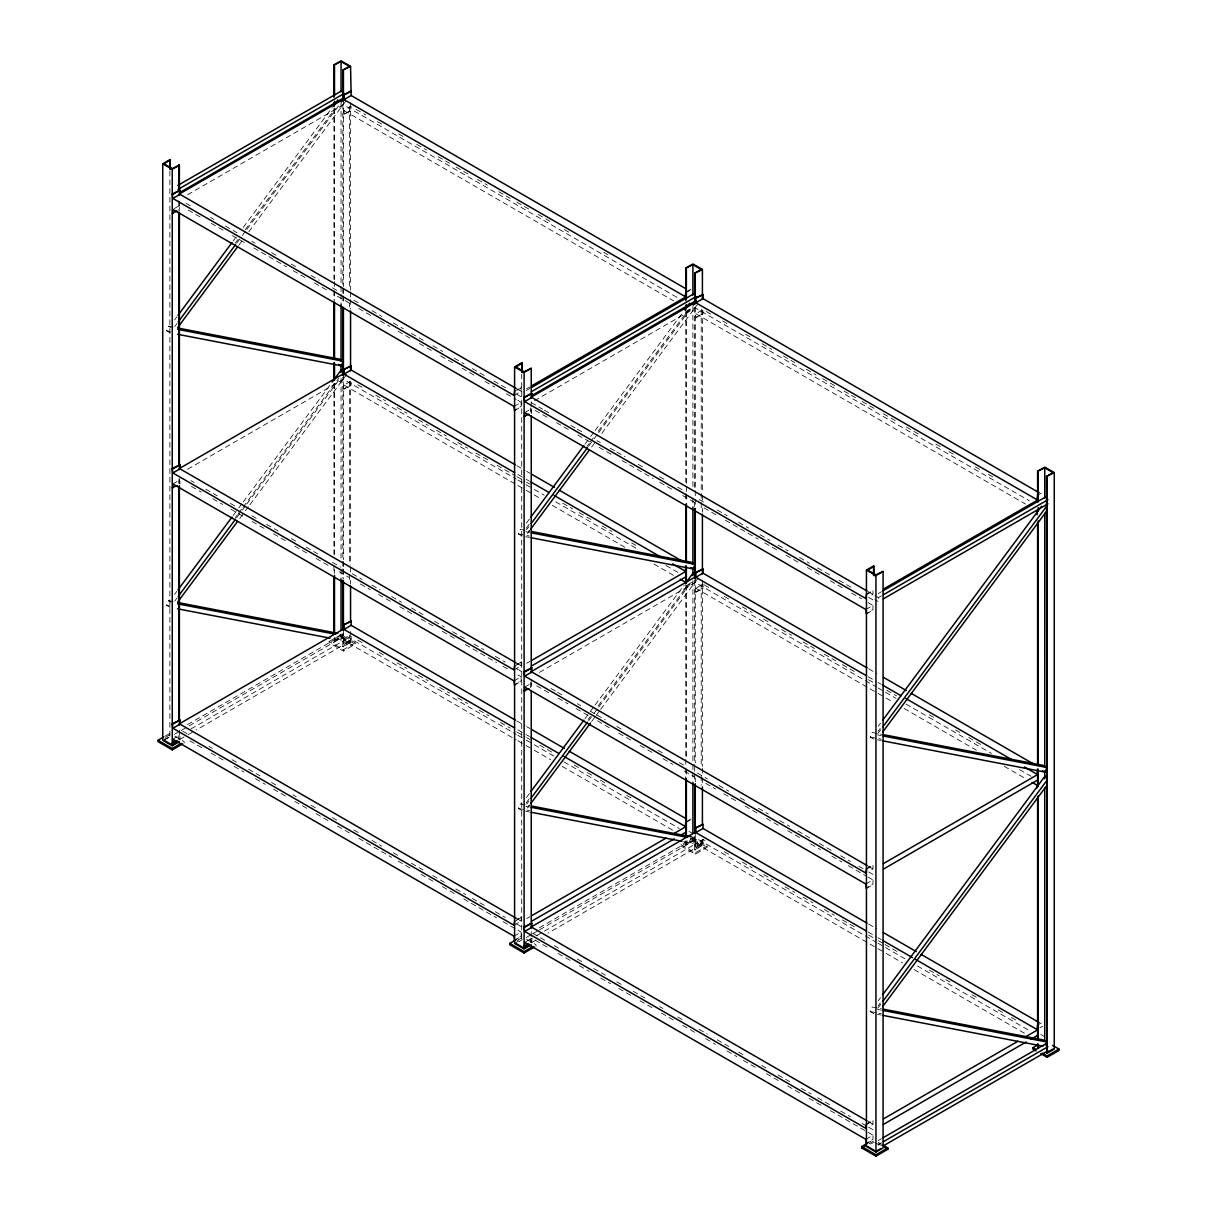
<?xml version="1.0" encoding="UTF-8"?>
<svg xmlns="http://www.w3.org/2000/svg" width="1217" height="1217" viewBox="0 0 1217 1217"><rect width="100%" height="100%" fill="white"/><g stroke="black" fill="none" stroke-linecap="round" stroke-linejoin="round"><path stroke-width="0.75" stroke-dasharray="5 3.75" d="M170.076 332.834L166.516 330.781L168.494 326.217L175.933 327.647M170.076 607.359L166.516 605.29L168.494 600.726L175.933 602.156M334.508 637.997L334.508 641.785L333.914 637.647L337.687 638.24L339.665 633.677M333.808 638.864L341.247 640.294L343.224 635.73L340.851 634.361M521.926 535.982L518.366 533.913L520.344 529.349L529.638 531.144M521.926 810.492L518.366 808.438L520.344 803.859L529.638 805.654M690.845 838.33L689.522 841.373L693.097 843.442L695.074 838.863L692.701 837.494M873.776 739.115L870.201 737.061L872.178 732.482L881.488 734.277M873.776 1013.624L870.201 1011.57L872.178 1007.007L881.488 1008.787M174.579 319.919L176.83 316.892M233.147 241.042L235.398 238M243.278 227.381L332.241 107.537M235.124 243.324L238.502 238.775M245.256 229.663L335.344 108.298M174.776 326.536L177.028 323.494M236.706 243.096L241.209 237.026M242.335 235.505L245.712 230.956M246.838 229.435L340.304 103.521M238.684 245.378L242.061 240.829M248.816 231.732L346.799 99.748M174.579 594.428L176.83 591.401M233.147 515.552L237.65 509.482M238.775 507.961L242.153 503.412M243.278 501.891L329.99 385.089M235.124 517.833L237.376 514.791M238.502 513.285L241.879 508.736M243.004 507.215L338.722 378.259M174.776 601.046L177.028 598.003M236.706 517.605L241.209 511.536M242.335 510.029L245.712 505.466M246.838 503.96L340.304 378.046M239.81 518.381L244.313 512.311M245.438 510.79L248.816 506.242M249.941 504.72L346.799 374.258M526.429 523.051L529.806 518.503M584.981 444.175L589.5 438.105M590.625 436.584L594.002 432.035M595.128 430.514L681.839 313.712M526.155 528.376L529.532 523.827M586.974 446.456L589.226 443.429M590.351 441.908L593.729 437.359M598.232 431.29L688.32 309.924M526.626 529.669L528.878 526.642M588.556 446.228L593.059 440.158M594.185 438.652L597.562 434.089M598.688 432.583L692.154 306.669M527.478 533.472L529.73 530.429M591.66 447.004L595.037 442.44M601.791 433.343L697.508 304.402M526.429 797.576L529.806 793.028M584.981 718.684L589.5 712.614M590.625 711.093L594.002 706.545M595.128 705.039L684.091 585.179M526.155 802.885L529.532 798.337M588.1 719.46L590.351 716.417M598.232 705.799L688.32 584.434M526.626 804.178L528.878 801.151M588.556 720.738L593.059 714.683M594.185 713.162L597.562 708.613M598.688 707.092L689.902 584.206M527.478 807.982L529.73 804.954M591.66 721.514L595.037 716.965M596.163 715.444L599.54 710.895M600.666 709.374L698.634 577.39M878.278 726.199L880.53 723.157M878.005 731.508L880.256 728.481M880.712 729.774L877.335 734.323L879.313 736.604M878.278 1000.709L880.53 997.681M878.005 1006.033L880.256 1002.991M880.712 1004.284L877.335 1008.832L879.313 1011.114M187.585 194.735L343.422 104.768L679.177 298.621M174.274 208.609L179.979 205.308L179.386 209.081M344.015 114.717L344.015 110.61L351.15 106.487L351.15 110.61L343.422 114.383L351.15 110.61M187.585 469.26L343.422 379.278L516.236 479.057M172.86 483.94L179.979 479.817M351.15 382.366L351.15 385.12L343.422 388.892L344.015 385.12L349.72 381.819M344.015 389.242L351.15 385.12M514 391.296L521.728 387.523L514.593 391.631M686.601 291.639L690.876 289.174M685.764 292.81L690.039 290.346M514 395.403L521.135 391.296L521.135 387.173M526.642 388.786L529.927 386.9M526.322 390.49L529.623 388.588M514 406.387L521.135 402.264L521.135 406.387L514 410.509M514.593 410.844L521.135 406.387M685.764 312.024L692.306 307.566M534.522 400.728L695.272 307.916L1029.384 500.811M524.694 412.563L530.399 409.277M703 311.004L703 313.743L695.272 317.515L695.865 313.743L701.57 310.441M695.865 317.865L703 313.743M165.421 735.981L169.878 733.41M329.168 641.45L341.049 634.589L355.318 642.819L355.318 644.189L343.422 651.049L329.168 642.819L329.168 641.45L343.422 649.68L355.318 642.819M165.421 737.35L169.878 734.779M187.585 724.556L343.422 634.589L516.236 734.353M164.173 739.449L170.471 736.498L163.93 740.271M333.914 641.45L341.049 637.328L350.557 642.819L350.557 631.44M174.472 734.323L179.416 731.463M181.059 730.519L187.646 726.716M189.289 725.773L342.357 637.404L345.917 639.457L345.917 643.58L342.357 641.511L342.357 637.404M172.86 739.236L179.979 735.129M190.932 728.937L351.15 636.293L351.15 640.416L196.15 730.048M350.557 640.066L343.422 644.189L344.015 640.416L516.236 739.845M179.69 739.54L186.277 735.737M187.92 734.794L194.507 730.991M342.829 633.312L342.829 646.592L349.37 642.819L349.37 635.228M342.829 646.592L350.557 642.819M516.86 664.163L521.728 662.033L514.593 666.14M514 669.928L521.135 665.805L521.135 661.683M526.642 663.311L529.927 661.409M514 680.896L521.135 676.789L521.135 680.896L514 685.019M514.593 685.369L521.135 680.896M539.435 672.393L695.272 582.426L876.316 686.951M524.694 687.073L531.829 682.965L531.236 686.738M703 584.145L703 588.252L695.272 592.025L695.865 588.252L703 584.145L709.557 587.933M695.865 592.375L703 588.252M865.85 594.428L872.985 590.306L872.985 594.428L868.695 596.893M1037.021 495.608L1042.726 492.307M866.443 594.778L873.578 590.656M878.172 593.622L881.458 591.721M878.172 597.745L881.458 595.843M865.85 609.519L872.985 605.412L872.985 609.519L865.85 613.642M866.443 613.992L873.578 609.869M516.86 919.459L521.728 917.329L514.593 921.452M686.601 821.46L690.876 818.98M685.764 822.616L690.039 820.152M514 925.224L521.135 921.102L521.135 916.979M526.642 918.607L529.927 916.705M514 936.192L521.135 932.085L521.135 936.192L514 940.315M514.593 940.665L521.135 936.192M692.306 837.372L707.153 845.952L707.153 847.321L695.272 854.197L681.003 845.952L681.003 844.583L692.899 837.722M517.271 940.482L521.728 937.911M539.435 927.689L695.272 837.722L876.316 942.247M514.593 943.403L521.728 939.281L521.728 374.182M685.764 840.795L685.764 844.583L692.899 840.46L702.407 845.952L702.407 839.715M519.05 941.517L522.321 939.63M685.764 844.583L692.899 841.145L701.22 845.952L701.22 838.376M526.322 937.455L531.266 934.61M532.909 933.652L537.853 930.807M539.496 929.849L694.207 840.536L697.767 842.59L697.767 846.713L548 933.18M524.694 942.369L531.829 938.261L531.829 942.369M702.407 843.214L695.272 847.321L695.865 843.548L703 839.441L707.914 842.27M527.965 940.619L534.826 936.664M536.195 935.873L543.056 931.918M544.425 931.127L697.767 842.59M695.865 847.671L703 843.548L703 839.441M531.54 942.688L536.469 939.828M694.679 836.459L694.679 849.725L701.22 845.952M694.679 849.725L702.407 845.952M681.003 844.583L695.272 852.813L707.153 845.952M865.85 868.938L872.985 864.831L872.985 868.938L868.695 871.418M866.443 869.288L873.578 865.165M865.85 884.044L872.985 879.921L872.985 884.044L865.85 888.151M866.443 888.501L873.578 884.379M865.85 1124.234L872.985 1120.127L872.985 1124.234L868.695 1126.714M1037.021 1025.414L1042.726 1022.128M866.443 1124.584L873.578 1120.461M1039.866 1027.878L1042.726 1026.235M865.85 1139.34L872.985 1135.218L872.985 1139.34L865.85 1143.448M866.443 1143.797L873.578 1139.675M869.121 1143.63L873.578 1141.059M870.718 1144.071L873.578 1142.428M878.172 1140.588L881.458 1138.686M878.172 1144.71L881.458 1142.809M166.516 330.781L170.228 331.496M525.759 531.768L529.486 532.483M518.366 533.913L529.517 536.073M525.653 536.697L529.365 537.412M877.609 734.901L881.336 735.616M339.513 635.015L343.224 635.73M870.201 737.061L881.367 739.206M877.487 739.83L881.214 740.544M166.516 605.29L170.228 606.005M525.759 806.278L529.486 806.993M691.347 838.148L695.074 838.863M518.366 808.438L529.517 810.583M525.653 811.207L529.365 811.922M683.787 841.647L693.097 843.442M877.609 1009.425L881.336 1010.14M870.201 1011.57L881.367 1013.715M877.487 1014.339L881.214 1015.054M356.079 109.332L365.921 115.006M377.392 121.639L383.948 125.427M398.72 133.946L405.276 137.734M416.762 144.367L426.604 150.041M438.074 156.674L449.56 163.306M456.116 167.094L470.888 175.613M477.444 179.401L487.287 185.075M498.772 191.708L510.242 198.341M516.799 202.128L531.57 210.647M538.127 214.435L552.883 222.954M564.369 229.587L570.925 233.375M603.738 252.315L610.295 256.102M706.286 311.522L711.2 314.366M722.685 320.984L729.242 324.772M745.641 334.249L750.57 337.079M762.04 343.711L771.882 349.401M783.368 356.018L794.853 362.651M806.323 369.283L816.166 374.958M822.722 378.746L837.494 387.28M844.05 391.053L855.536 397.685M862.092 401.473L876.848 409.992M883.42 413.78L898.176 422.314M906.376 427.045L921.132 435.564M935.903 444.083L942.46 447.871M949.017 451.659L955.573 455.447M975.258 466.811L981.83 470.599M988.387 474.387L994.943 478.175M344.015 110.61L673.686 300.934M695.865 313.743L1025.535 504.081M516.784 388.786L521.728 391.631M868.056 591.584L873.578 594.778M874.886 595.524L878.446 597.577L878.446 601.7L874.886 599.646M185.973 203.285L192.56 207.073M210.663 217.539L213.949 219.425M225.48 226.088L236.996 232.736M251.813 241.285L255.098 243.187M271.558 252.695L276.502 255.54M291.304 264.089L297.891 267.892M311.065 275.498L319.28 280.245M332.454 287.851L339.041 291.654M353.843 300.203L360.43 304.007M371.961 310.654L381.834 316.359M393.35 323.007L403.223 328.712M411.452 333.458L424.627 341.064M432.856 345.811L442.729 351.515M454.245 358.163L464.118 363.868M472.348 368.614L487.165 377.164M493.752 380.967L508.554 389.516M516.784 394.278L521.728 397.122M531.236 402.614L542.752 409.262M544.41 410.22L550.982 414.023M570.743 425.418L575.671 428.278M577.314 429.221L582.258 432.065M597.075 440.63L600.361 442.516M610.234 448.221L615.178 451.081M616.821 452.024L625.051 456.771M638.21 464.377L643.154 467.237M659.614 476.729L664.543 479.589M677.717 487.18L684.304 490.983M699.121 499.533L705.693 503.336M717.224 509.984L727.097 515.689M738.613 522.336L748.485 528.041M760.017 534.689L769.889 540.394M778.119 545.155L787.992 550.845M799.508 557.508L809.381 563.197M817.611 567.959L832.428 576.508M839.015 580.311L853.817 588.861M868.634 597.41L873.578 600.255M188.179 210.039L202.95 218.573M211.15 223.304L225.906 231.823M232.462 235.611L247.234 244.13M253.79 247.918L286.588 266.858M293.16 270.646L307.916 279.165M314.473 282.952L329.244 291.487M337.444 296.218L352.2 304.737M358.756 308.525L373.528 317.044M380.084 320.832L389.927 326.521M398.126 331.252L412.882 339.771M419.439 343.559L434.21 352.078M440.767 355.866L455.523 364.4M462.095 368.188L476.851 376.707M485.051 381.438L494.893 387.128M506.378 393.745L516.206 399.435M517.849 400.378L521.135 402.264M535.115 410.342L549.871 418.861M556.428 422.649L571.199 431.168M577.756 434.956L592.512 443.49M599.083 447.278L613.84 455.797M622.039 460.528L653.194 478.524M659.766 482.312L674.522 490.831M682.722 495.562L697.478 504.081M704.05 507.869L718.806 516.404M725.362 520.191L758.176 539.131M764.732 542.904L779.488 551.438M786.045 555.226L800.816 563.745M807.373 567.533L822.129 576.052M830.329 580.783L845.1 589.317M851.657 593.105L861.499 598.779M868.056 602.567L872.985 605.412M531.236 412.228L531.829 409.825M516.799 465.655L525.014 470.401M526.642 471.344L529.927 473.23M868.649 668.802L876.848 673.533M517.879 474.508L524.466 478.327M526.079 479.239L529.41 481.171M868.086 676.698L876.316 681.459M877.929 682.387L881.26 684.304M357.707 384.785L364.279 388.573M375.749 395.206L385.591 400.88M397.077 407.512L406.919 413.202M418.405 419.819L428.232 425.509M436.447 430.24L446.274 435.929M457.759 442.547L467.602 448.236M475.801 452.967L490.557 461.486M497.129 465.274L515.171 475.695M516.799 476.638L525.014 481.369M526.642 482.328L529.927 484.214M562.726 503.153L572.568 508.843M579.125 512.631L593.896 521.15M602.096 525.881L611.938 531.555M631.623 542.919L638.18 546.707M724.328 596.452L730.885 600.24M742.37 606.857L752.197 612.547M763.683 619.179L770.239 622.967M781.725 629.585L791.567 635.274M803.053 641.907L814.523 648.524M824.365 654.214L835.851 660.831M842.407 664.619L857.179 673.153M868.649 679.771L876.848 684.517M886.691 690.191L896.533 695.881M929.332 714.82L935.903 718.608M955.573 729.957L962.145 733.745M968.702 737.532L983.458 746.067M517.879 480.015L524.466 483.803M526.109 484.762L532.696 488.565M534.339 489.508L544.227 495.213M555.743 501.86L638.027 549.369M666.018 565.525L679.177 573.131M877.959 687.894L896.062 698.345M905.935 704.05L991.52 753.46M1019.511 769.616L1031.027 776.263M692.306 582.076L685.171 586.198M344.015 385.12L516.236 484.549M517.879 485.492L524.436 489.28M526.079 490.223L532.635 494.011M534.278 494.969L540.835 498.757M552.32 505.374L626.131 547.985M654.001 564.095L673.686 575.443M695.865 588.252L876.286 692.412M877.929 693.371L884.485 697.158M886.128 698.102L892.685 701.89M904.17 708.522L976.338 750.174M1004.208 766.284L1025.535 778.591M168.494 326.217L170.867 327.586M516.784 663.295L521.728 666.14M868.056 866.093L873.578 869.288M190.917 480.639L194.203 482.54M205.719 489.188L217.25 495.851M230.409 503.442L235.353 506.302M251.813 515.795L256.741 518.655M266.614 524.36L278.145 531.008M291.304 538.599L296.248 541.459M306.121 547.163L317.637 553.811M332.454 562.36L340.684 567.107M352.2 573.77L362.073 579.459M371.961 585.164L380.191 589.926M391.707 596.573L401.58 602.278M411.452 607.968L422.968 614.631M434.499 621.279L444.372 626.983M452.602 631.729L467.419 640.279M473.991 644.082L483.879 649.787M495.395 656.435L505.268 662.139M516.784 668.787L521.728 671.632M550.982 688.533L555.926 691.378M557.569 692.336L562.513 695.181M577.314 703.73L580.615 705.632M590.488 711.337L595.417 714.181M597.075 715.14L605.305 719.886M616.821 726.534L623.408 730.337M657.971 750.296L664.543 754.099M679.36 762.648L685.947 766.451M697.463 773.099L707.336 778.804M718.867 785.452L728.74 791.156M740.255 797.804L746.842 801.607M758.358 808.255L768.246 813.96M779.762 820.608L789.635 826.313M797.865 831.059L812.682 839.624M819.254 843.411L834.071 851.976M840.658 855.764L850.531 861.469M858.761 866.215L866.991 870.976M868.634 871.92L873.578 874.78M191.465 486.45L201.307 492.14M212.792 498.757L222.635 504.447M230.834 509.178L245.591 517.697M252.147 521.485L266.919 530.019M273.475 533.791L288.231 542.326M294.788 546.114L309.559 554.633M316.116 558.42L330.872 566.939M339.071 571.671L348.914 577.36M360.399 583.993L370.242 589.667M378.441 594.398L393.197 602.917M399.769 606.705L414.525 615.239M421.082 619.027L435.838 627.546M442.41 631.334L457.166 639.853M465.366 644.584L496.536 662.58M503.093 666.368L509.649 670.156M517.849 674.887L521.135 676.789M536.758 685.795L551.514 694.329M558.071 698.117L567.913 703.791M576.113 708.522L590.869 717.056M597.441 720.844L612.197 729.363M618.753 733.151L633.525 741.67M640.081 745.458L654.837 753.977M663.037 758.708L672.879 764.398M684.365 771.03L694.207 776.705M705.693 783.337L715.52 789.012M723.719 793.758L738.491 802.277M745.047 806.065L759.804 814.584M766.375 818.372L781.131 826.891M787.688 830.679L802.459 839.198M810.659 843.944L820.501 849.618M831.972 856.251L841.814 861.925M848.371 865.713L866.413 876.134M868.056 877.077L872.985 879.921M516.799 720.951L525.014 725.697M526.642 726.64L529.927 728.527M868.649 924.099L876.848 928.83M517.879 729.804L524.466 733.623M526.079 734.551L529.41 736.468M868.086 931.994L876.316 936.755M877.929 937.683L881.26 939.6M357.707 640.081L362.636 642.926M379.035 652.403L385.591 656.176M397.077 662.809L406.919 668.498M418.405 675.116L428.232 680.805M439.717 687.438L449.56 693.112M457.759 697.843L467.602 703.532M479.087 710.165L488.93 715.839M500.4 722.472L510.242 728.146M516.799 731.934L525.014 736.665M526.642 737.624L529.927 739.51M539.77 745.2L554.526 753.719M574.211 765.082L580.768 768.87M587.339 772.658L593.896 776.446M600.453 780.234L607.009 784.022M626.694 795.386L633.251 799.173M689.02 831.363L692.306 833.265M724.328 851.748L730.885 855.536M742.37 862.168L752.197 867.843M763.683 874.475L773.525 880.15M785.011 886.782L794.853 892.457M803.053 897.203L812.895 902.877M824.365 909.51L834.208 915.184M842.407 919.93L857.179 928.449M868.649 935.067L876.848 939.813M878.491 940.756L883.42 943.601M885.048 944.544L899.819 953.063M929.332 970.116L939.174 975.791M945.746 979.579L952.303 983.366M971.987 994.73L978.544 998.518M998.229 1009.882L1004.786 1013.67M1011.342 1017.458L1017.899 1021.246M1040.87 1034.496L1044.14 1036.397M517.879 735.311L524.466 739.115M526.109 740.058L532.696 743.861M534.339 744.804L554.1 756.213M563.973 761.918L679.177 828.427M877.959 943.19L905.935 959.346M917.466 965.994L1031.027 1031.56M341.049 635.959L355.318 644.189M692.899 839.091L707.153 847.321M349.37 642.819L341.049 638.012L341.049 633.54M517.879 740.788L524.436 744.576M526.079 745.519L532.635 749.307M534.278 750.265L550.677 759.727M562.163 766.36L673.686 830.755M695.865 843.548L876.286 947.708M877.929 948.667L884.485 952.455M886.128 953.398L902.527 962.86M914.013 969.493L1027.178 1034.83M337.687 638.24L341.247 640.294M697.767 846.713L694.207 844.644L694.207 840.536M168.494 600.726L170.867 602.096M516.784 918.592L521.728 921.452M868.056 1121.405L873.578 1124.584M182.687 731.189L189.259 734.992M209.02 746.386L212.306 748.288M232.051 759.697L236.996 762.542M248.511 769.205L260.042 775.853M271.558 782.501L276.502 785.345M292.947 794.853L296.248 796.755M311.065 805.304L317.637 809.107M332.454 817.657L339.041 821.46M353.843 830.009L360.43 833.812M371.961 840.46L381.834 846.165M393.35 852.813L399.937 856.616M411.452 863.264L422.968 869.927M432.856 875.616L444.372 882.279M455.888 888.927L465.761 894.632M472.348 898.435L487.165 906.984M495.395 911.731L505.268 917.435M516.784 924.083L521.728 926.928M532.879 933.378L547.696 941.928M554.283 945.731L560.854 949.534M577.314 959.026L582.258 961.886M593.774 968.534L605.305 975.182M616.821 981.83L623.408 985.633M633.281 991.338L644.797 997.986M659.614 1006.535L662.9 1008.437M677.717 1017.001L684.304 1020.789M699.121 1029.354L707.336 1034.1M717.224 1039.805L728.74 1046.453M738.613 1052.157L745.2 1055.96M761.659 1065.453L768.246 1069.256M778.119 1074.961L789.635 1081.609M801.151 1088.257L811.024 1093.961M817.611 1097.764L832.428 1106.314M840.658 1111.06L850.531 1116.765M862.047 1123.413L866.991 1126.273M868.634 1127.216L873.578 1130.076M189.822 740.803L204.593 749.322M211.15 753.11L225.906 761.629M234.105 766.375L243.948 772.05M255.433 778.682L265.276 784.356M273.475 789.103L288.231 797.622M294.788 801.41L309.559 809.929M316.116 813.717L330.872 822.236M337.444 826.024L352.2 834.543M358.756 838.33L391.555 857.27M398.126 861.058L412.882 869.592M421.082 874.323L435.838 882.842M442.41 886.63L457.166 895.149M463.723 898.937L496.536 917.877M503.093 921.665L516.206 929.24M517.849 930.184L521.135 932.085M535.115 940.148L549.871 948.682M558.071 953.413L571.199 960.989M579.398 965.72L589.241 971.394M600.711 978.027L610.554 983.716M618.753 988.447L633.525 996.966M640.081 1000.754L654.837 1009.273M661.409 1013.061L676.165 1021.58M682.722 1025.368L697.478 1033.902M705.693 1038.633L715.52 1044.308M727.005 1050.94L736.848 1056.63M743.404 1060.418L758.176 1068.937M766.375 1073.668L781.131 1082.187M787.688 1085.975L802.459 1094.494M809.016 1098.282L823.772 1106.816M830.329 1110.604L866.413 1131.43M868.056 1132.373L872.985 1135.218M174.639 736.148L184.147 741.64L184.147 743.009M526.474 939.281L535.997 944.772L535.997 946.157M878.324 1142.428L881.504 1144.254M878.324 1143.797L881.504 1145.623M874.886 1142.489L878.446 1144.558L878.446 1147.296M702.407 309.909L702.407 493.235M702.407 495.136L702.407 500.826M702.407 508.417L702.407 512.205M702.407 580.479L702.407 766.314M702.407 768.201L702.407 775.792M702.407 777.693L702.407 787.171M701.22 309.301L701.22 491.349M701.22 493.235L701.22 500.826M701.22 502.727L701.22 510.303M701.22 584.266L701.22 764.413M701.22 775.792L701.22 785.269M695.272 307.034L695.272 497.357M695.272 499.259L695.272 506.835M695.272 576.934L695.272 762.846M695.272 778.013L695.272 781.801M695.272 832.23L695.272 850.074M695.272 852.813L695.272 854.197M694.679 307.384L694.679 487.53M694.679 502.712L694.679 506.5M694.679 580.448L694.679 764.398M694.679 766.284L694.679 771.974M694.679 773.875L694.679 779.565M692.899 306.395L692.899 486.541M692.899 497.92L692.899 507.398M692.899 580.676L692.899 762.709M692.899 764.611L692.899 770.3M692.899 772.202L692.899 780.462M692.899 836.672L692.899 841.145M686.358 312.069L686.358 484.625M686.358 486.526L686.358 492.216M686.358 494.102L686.358 501.693M686.358 585.134L686.358 757.689M686.358 769.068L686.358 776.659M686.358 841.13L686.358 844.933M685.764 311.719L685.764 482.388M685.764 493.767L685.764 501.343M685.764 584.784L685.764 757.354M685.764 759.241L685.764 778.211M531.236 401.747L531.236 406.98M531.236 408.729L531.236 413.81M531.236 679.299L531.236 686.875M531.236 931.553L531.236 942.886M530.642 407.786L530.642 411.574M530.642 682.737L530.642 688.426M530.642 938.748L530.642 942.536M350.557 102.365L350.557 290.102M350.557 292.004L350.557 297.693M350.557 299.58L350.557 309.072M350.557 381.134L350.557 565.068M350.557 566.97L350.557 572.659M350.557 580.235L350.557 584.038M349.37 106.168L349.37 288.201M349.37 303.383L349.37 307.171M349.37 381.134L349.37 563.167M349.37 574.546L349.37 582.137M343.422 99.277L343.422 286.634M343.422 288.535L343.422 294.225M343.422 296.111L343.422 301.801M343.422 373.802L343.422 559.698M343.422 561.6L343.422 567.289M343.422 569.191L343.422 578.668M343.422 629.098L343.422 646.942M343.422 649.68L343.422 651.049M342.829 104.251L342.829 286.299M342.829 288.186L342.829 293.875M342.829 295.777L342.829 303.368M342.829 377.316L342.829 559.364M342.829 561.265L342.829 566.955M342.829 568.841L342.829 578.318M341.049 102.563L341.049 285.295M341.049 286.512L341.049 292.886M341.049 294.103L341.049 303.581M341.049 378.213L341.049 558.375M341.049 569.054L341.049 578.547M334.508 108.921L334.508 279.591M334.508 281.492L334.508 289.068M334.508 290.969L334.508 300.447M334.508 383.887L334.508 554.556M334.508 569.723L334.508 573.526M333.914 108.587L333.914 279.256M333.914 290.635L333.914 300.112M333.914 383.553L333.914 554.222M333.914 565.586L333.914 573.177M179.979 481.202L179.979 483.94M179.979 736.498L179.979 739.236M179.386 201.201L179.386 210.678M179.386 478.357L179.386 483.742M179.386 730.261L179.386 739.738M178.793 200.851L178.793 210.328M178.793 479.604L178.793 483.408M178.793 735.616L178.793 739.404M169.878 171.049L169.878 736.148"/><path stroke-width="1.5" d="M177.515 334.279L341.247 365.785L343.224 361.221L339.665 359.152L177.788 328.012M531.236 537.762L693.097 568.917L695.074 564.353L691.515 562.3L531.494 531.494M883.07 740.91L1044.947 772.065L1046.924 767.486L1043.349 765.432L883.344 734.642M1045.601 1045.053L1046.924 1042.011L1043.349 1039.942L883.344 1009.152M177.956 315.37L232.021 242.548M333.367 106.016L337.87 99.946M178.154 321.973L235.581 244.617M341.429 102.015L343.696 98.973M177.88 327.297L237.558 246.899M177.956 589.88L232.021 517.073M332.241 382.047L341.247 369.907L343.62 371.291M178.154 596.497L235.581 519.127M177.88 601.807L237.558 521.408M530.931 516.997L583.856 445.696M685.217 309.148L689.72 303.094M531.129 523.599L587.431 447.75M693.279 305.148L695.531 302.105M530.855 528.923L589.408 450.031M530.931 791.506L583.856 720.205M685.217 583.673L693.097 573.055L695.47 574.424M531.129 798.109L587.431 722.259M530.855 803.433L590.534 723.035M882.781 720.129L1041.569 506.226M882.964 726.732L1047.381 505.253M882.69 732.056L1047.107 510.562M882.781 994.639L1044.947 776.187L1047.32 777.557M882.964 1001.256L1047.381 779.762M882.69 1006.565L1047.107 785.087M179.386 741.64L172.251 745.762L162.743 740.271L162.743 163.793L169.878 159.67L170.471 169.498M333.914 97.208L333.914 64.973L341.049 60.85L350.557 66.342L351.15 95.504L685.734 288.672M170.471 160.02L163.93 163.793L172.251 168.6L179.386 165.162L179.386 195.116M333.914 64.973L341.049 61.535L349.37 66.342L342.829 70.114L342.829 100.448M162.743 163.793L172.251 169.285L179.386 165.162M342.829 70.114L350.557 66.342M177.773 185.456L342.357 90.423M178.047 189.411L344.274 93.435M350.557 91.047L343.422 95.169L351.15 91.397M172.86 194.324L179.979 190.217L179.979 194.324L172.86 198.447L172.251 193.99L179.979 190.217M179.69 192.575L344.274 97.558M351.15 95.504L344.015 99.627L344.015 95.504M172.251 213.203L177.134 211.073M172.86 468.849L179.979 464.727L179.979 468.849L172.86 472.957L172.251 468.499L179.979 464.727M351.15 365.906L343.422 369.679L351.15 365.906L351.15 370.014L515.171 464.711M351.15 370.014L344.015 374.136L344.015 370.014M172.251 487.713L177.134 485.583M531.236 944.772L524.101 948.895L514.593 943.403L514.593 366.925L521.728 362.803L522.321 372.63M685.764 300.584L685.764 268.105L692.899 263.983L702.407 269.474L702.407 299.428M522.321 363.153L515.78 366.925L524.101 371.733L531.236 368.295L531.236 398.248M685.764 268.105L692.899 264.667L701.22 269.474L694.679 273.247L694.679 303.596M514.593 366.925L524.101 372.417L531.236 368.295M694.679 273.247L702.407 269.474M531.57 385.956L685.764 296.933L343.422 99.277L179.386 193.99L516.206 388.451M531.266 387.645L694.207 293.571M531.54 391.6L696.124 296.568M524.694 397.472L531.829 393.35L531.829 397.472L524.694 401.58L524.101 397.122L531.829 393.35M703 294.529L695.272 298.302L703 294.529L703 298.637L1039.227 492.763M531.54 395.708L696.124 300.69M703 298.637L695.865 302.759L695.865 298.637M524.101 416.336L528.984 414.206M172.86 724.145L179.979 720.023L179.979 724.145L172.86 728.253L172.251 723.796L179.979 720.023M351.15 621.202L343.422 624.975L351.15 621.202L351.15 625.325L515.171 720.008M351.15 625.325L344.015 629.432L344.015 625.325M182.656 743.876L172.251 749.87L157.997 741.64L157.997 740.271L163.93 736.833M173.681 742.187L176.541 740.544M172.251 743.009L177.134 740.879M178.793 741.305L172.251 745.078L163.93 740.271M157.997 740.271L172.251 748.501L181.166 743.359M531.57 660.466L685.764 571.442L672.59 563.836M531.57 665.958L685.764 576.934M524.694 671.982L531.829 667.859L531.829 671.982L524.694 676.104L524.101 671.632L531.829 667.859M703 569.039L695.272 572.811L703 569.039L703 573.161L867.006 667.844M703 573.161L695.865 577.269L695.865 573.161M524.101 690.86L528.984 688.731M874.171 566.285L867.63 570.058L875.951 574.865L883.086 571.442L883.086 1147.92L875.951 1152.027L866.443 1146.536L866.443 570.058L873.578 565.951L874.171 575.778M1037.614 471.238L1044.749 467.13L1054.257 472.607L1054.257 1049.084L1047.122 1053.207L1046.529 476.395L1053.07 472.607L1044.749 467.815L1037.614 471.238L1037.614 501.587M866.443 570.058L875.951 575.55L883.086 571.442M1046.529 476.395L1054.257 472.607M883.42 589.089L1037.614 500.065L695.272 302.425L531.236 397.122L866.991 590.975M883.116 590.777L1046.057 496.703M883.39 594.733L1047.974 499.715M883.39 598.855L1047.974 503.823M531.57 915.762L666.079 838.102M672.636 834.314L685.764 826.739L563.806 756.32M531.57 921.254L674.279 838.863M680.835 835.075L685.764 832.23M524.694 927.278L531.829 923.155L531.829 927.278L524.694 931.401L524.101 926.928L531.829 923.155M703 824.335L695.272 828.108L703 824.335L703 828.458L867.006 923.14M703 828.458L695.865 832.565L695.865 828.458M534.506 947.009L524.101 953.017L509.847 944.772L509.847 943.403L515.78 939.98M524.101 946.157L528.984 944.027M529.015 945.381L524.101 948.21L515.78 943.403M509.847 943.403L524.101 951.633L533.016 946.491M883.42 863.598L1037.614 774.575L1024.44 766.984M883.42 869.09L1037.614 780.067M883.42 1118.895L1017.929 1041.235M1024.486 1037.447L1037.614 1029.871L915.64 959.452M883.42 1124.386L1026.129 1041.995M1031.042 1039.151L1037.614 1035.363M883.086 1145.167L887.832 1147.92L887.832 1149.289L875.951 1156.15L861.682 1147.92L861.682 1146.536L867.63 1143.113M1036.032 1050.925L1032.853 1049.084L1032.853 1047.715L1037.31 1045.144M861.682 1147.92L866.139 1145.334M883.116 1137.743L1046.057 1043.669M883.39 1141.698L1047.974 1046.681M883.39 1145.821L1047.974 1050.803M880.849 1148.513L875.951 1151.343L867.63 1146.536M1046.529 1052.872L1053.07 1049.084M861.682 1146.536L875.951 1154.781L887.832 1147.92M1042.361 1053.207L1047.122 1055.96L1059.003 1049.084L1059.003 1050.469L1047.122 1057.33L1040.778 1053.663M177.636 329.351L343.224 361.221M531.342 532.848L695.074 564.353M883.192 735.981L1046.924 767.486M177.788 602.521L337.794 633.312M177.636 603.86L335.786 634.3M177.515 608.789L330.081 638.149M531.494 806.019L691.515 836.809M531.342 807.358L687.635 837.433M531.236 812.287L681.931 841.282M883.192 1010.49L1046.924 1042.011M883.07 1015.419L1043.075 1046.209M685.764 292.81L685.171 296.583M1037.614 495.943L1037.021 499.715M514.593 391.631L514 395.403L172.86 198.447M866.443 594.778L865.85 598.551L524.694 401.58M514.593 410.844L514 406.387L172.86 209.43L172.86 213.553M866.443 613.992L865.85 609.519L524.694 412.563L524.694 416.686M531.57 474.189L554.526 487.439M559.455 490.284L682.463 561.296M883.42 677.321L906.376 690.571M911.29 693.416L1032.67 763.485M338.874 364.415L341.247 365.785M690.724 567.548L693.097 568.917M1042.558 770.68L1044.947 772.065M685.764 567.32L685.171 571.092M1037.614 770.467L1037.021 774.24M514.593 472.622L343.422 373.802L179.386 468.499L516.206 662.961M530.992 482.084L549.156 492.566M553.963 495.349L661.074 557.188M866.443 675.754L695.272 576.934L531.236 671.632L866.991 865.485M882.842 685.217L901.006 695.713M905.798 698.482L1012.924 760.321M680.242 579.231L685.171 582.076M1032.092 782.379L1037.021 785.208L1037.021 787.962M514.593 666.14L514 669.928L172.86 472.957M866.443 869.288L865.85 873.061L524.694 676.104M514.593 685.369L514 680.896L172.86 483.94L172.86 488.063M866.443 888.501L865.85 884.044L524.694 687.073L524.694 691.195M531.57 729.485L564.369 748.425M569.297 751.254L685.734 818.493M883.42 932.618L916.218 951.557M921.132 954.402L1039.227 1022.569M685.764 822.616L685.171 826.389M1037.614 1025.764L1037.021 1029.536M514.593 727.918L343.422 629.098L179.386 723.796L516.206 918.257M530.992 737.38L559.029 753.566M866.443 931.051L695.272 832.23L531.236 926.928L866.991 1120.781M882.842 940.528L912.37 957.566M1052.659 1045.433L1059.003 1049.084M1032.853 1047.715L1036.032 1049.556M514.593 921.452L514 925.224L172.86 728.253M866.443 1124.584L865.85 1128.357L524.694 931.401M884.668 1147.464L887.832 1149.289M514.593 940.665L514 936.192L172.86 739.236L172.86 743.359M866.443 1143.797L865.85 1139.34L524.694 942.369L524.694 946.491M341.247 369.907L343.224 372.204M1047.122 476.729L1047.122 1053.207M1047.122 1055.96L1047.122 1057.33M1044.749 467.815L1044.749 498.149M1044.749 513.315L1044.749 767.425M1044.749 771.213L1044.749 778.804M1044.749 788.281L1044.749 1040.489M1038.207 471.587L1038.207 501.921M1038.207 507.611L1038.207 511.414M1038.207 520.891L1038.207 765.508M1038.207 769.311L1038.207 786.365M1038.207 795.857L1038.207 1040.474M1038.207 1044.262L1038.207 1048.065L1037.614 1043.927M1037.614 522.443L1037.614 765.174M1037.614 768.961L1037.614 786.182M1037.614 797.409L1037.614 1040.139M1037.021 510.699L1037.021 514.821M875.951 575.55L875.951 1152.027M875.951 1154.781L875.951 1156.15M873.578 565.951L873.578 575.428M702.407 514.106L702.407 573.937M702.407 787.171L702.407 825.096M695.272 273.597L695.272 303.931M695.272 508.736L695.272 578.896M695.272 783.702L695.272 833.356M694.679 508.387L694.679 578.562M694.679 785.254L694.679 832.656M692.899 264.667L692.899 295.016M692.899 507.398L692.899 564.292M692.899 568.08L692.899 575.671M692.899 782.364L692.899 833.569M686.358 268.455L686.358 298.789M686.358 304.478L686.358 308.266M686.358 503.595L686.358 562.376M686.358 566.164L686.358 583.232M686.358 778.561L686.358 837.342M685.764 306.03L685.764 310.274M685.764 505.146L685.764 562.026M685.764 565.829L685.764 583.049M685.764 778.211L685.764 836.992M685.171 307.566L685.171 310.305M531.236 415.712L531.236 672.758M531.236 690.678L531.236 928.054M524.101 372.417L524.101 948.895M524.101 951.633L524.101 953.017M521.728 362.803L521.728 372.296M350.557 310.959L350.557 370.805M350.557 585.925L350.557 621.963M343.422 70.464L343.422 100.798M343.422 307.49L343.422 375.764M343.422 580.57L343.422 630.208M342.829 307.156L342.829 375.414M342.829 580.22L342.829 629.524M341.049 61.535L341.049 91.883M341.049 304.265L341.049 361.16M341.049 364.948L341.049 372.524M341.049 579.231L341.049 630.421M334.508 65.307L334.508 95.656M334.508 101.346L334.508 105.134M334.508 302.348L334.508 359.243M334.508 363.031L334.508 380.1M334.508 575.413L334.508 634.209M333.914 102.897L333.914 106.685M333.914 301.999L333.914 358.893M333.914 362.681L333.914 379.75M333.914 576.964L333.914 633.859M179.386 212.564L179.386 469.625M179.386 485.644L179.386 724.921M178.793 164.827L178.793 191.373M178.793 212.23L178.793 466.339M178.793 487.196L178.793 720.434M172.251 169.285L172.251 745.762M172.251 748.501L172.251 749.87M169.878 159.67L169.878 169.148"/></g></svg>
